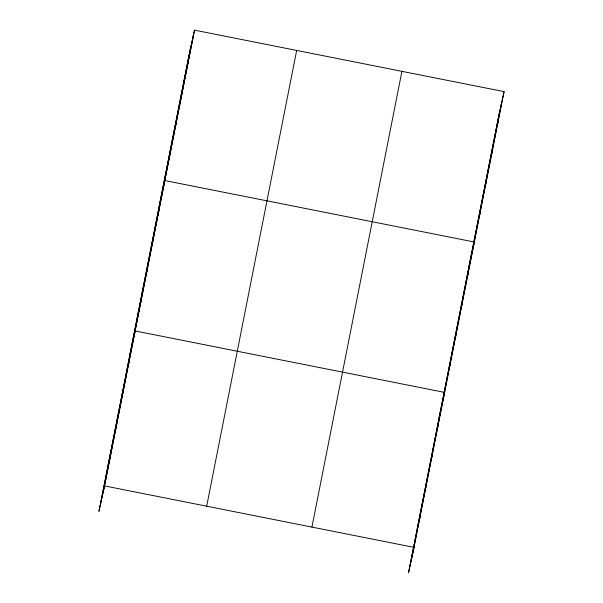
<?xml version="1.0" encoding="UTF-8"?>
<svg xmlns="http://www.w3.org/2000/svg" width="603" height="603" viewBox="0 0 603 603"><rect width="100%" height="100%" fill="white"/><g stroke="black" fill="none" stroke-linecap="round" stroke-linejoin="round"><path stroke-width="0.9" d="M100.43 504.583L190.412 48.82M101.975 497.581L191.95 41.818M103.467 490.782L193.442 35.019M194.513 30.15L188.912 55.619L98.937 511.382L104.538 485.912L194.513 30.15L504.063 91.618L413.017 552.25M206.686 506.196L296.668 50.433M311.932 527.097L401.915 71.335M409.98 566.051L499.955 110.289M411.517 559.049L501.5 103.286M187.503 65.101L188.573 60.232M181.571 95.176L182.641 90.307M175.631 125.258L176.702 120.389M169.692 155.34L170.762 150.471M159.222 206.022L164.823 180.553L474.373 242.022L468.772 267.491M157.813 215.497L158.883 210.628M151.873 245.579L152.943 240.71M145.934 275.661L147.004 270.792M139.994 305.744L141.064 300.874M129.532 356.426L135.132 330.949L444.675 392.417L439.074 417.894M127.942 366.812L129.012 361.943M121.821 397.807L122.891 392.937M115.701 428.793L116.771 423.924M109.588 459.788L110.658 454.918M504.063 91.618L498.462 117.088L408.487 572.85L414.088 547.381L104.538 485.912M497.053 126.57L498.123 121.7M491.113 156.644L492.184 151.775M485.174 186.726L486.244 181.857M479.242 216.809L480.312 211.939M467.363 276.965L468.433 272.096M461.423 307.048L462.493 302.178M455.484 337.13L456.554 332.261M449.544 367.212L450.614 362.343M437.492 428.281L438.562 423.412M431.371 459.275L432.441 454.406M425.251 490.262L426.321 485.392M419.13 521.256L420.201 516.387"/></g></svg>
